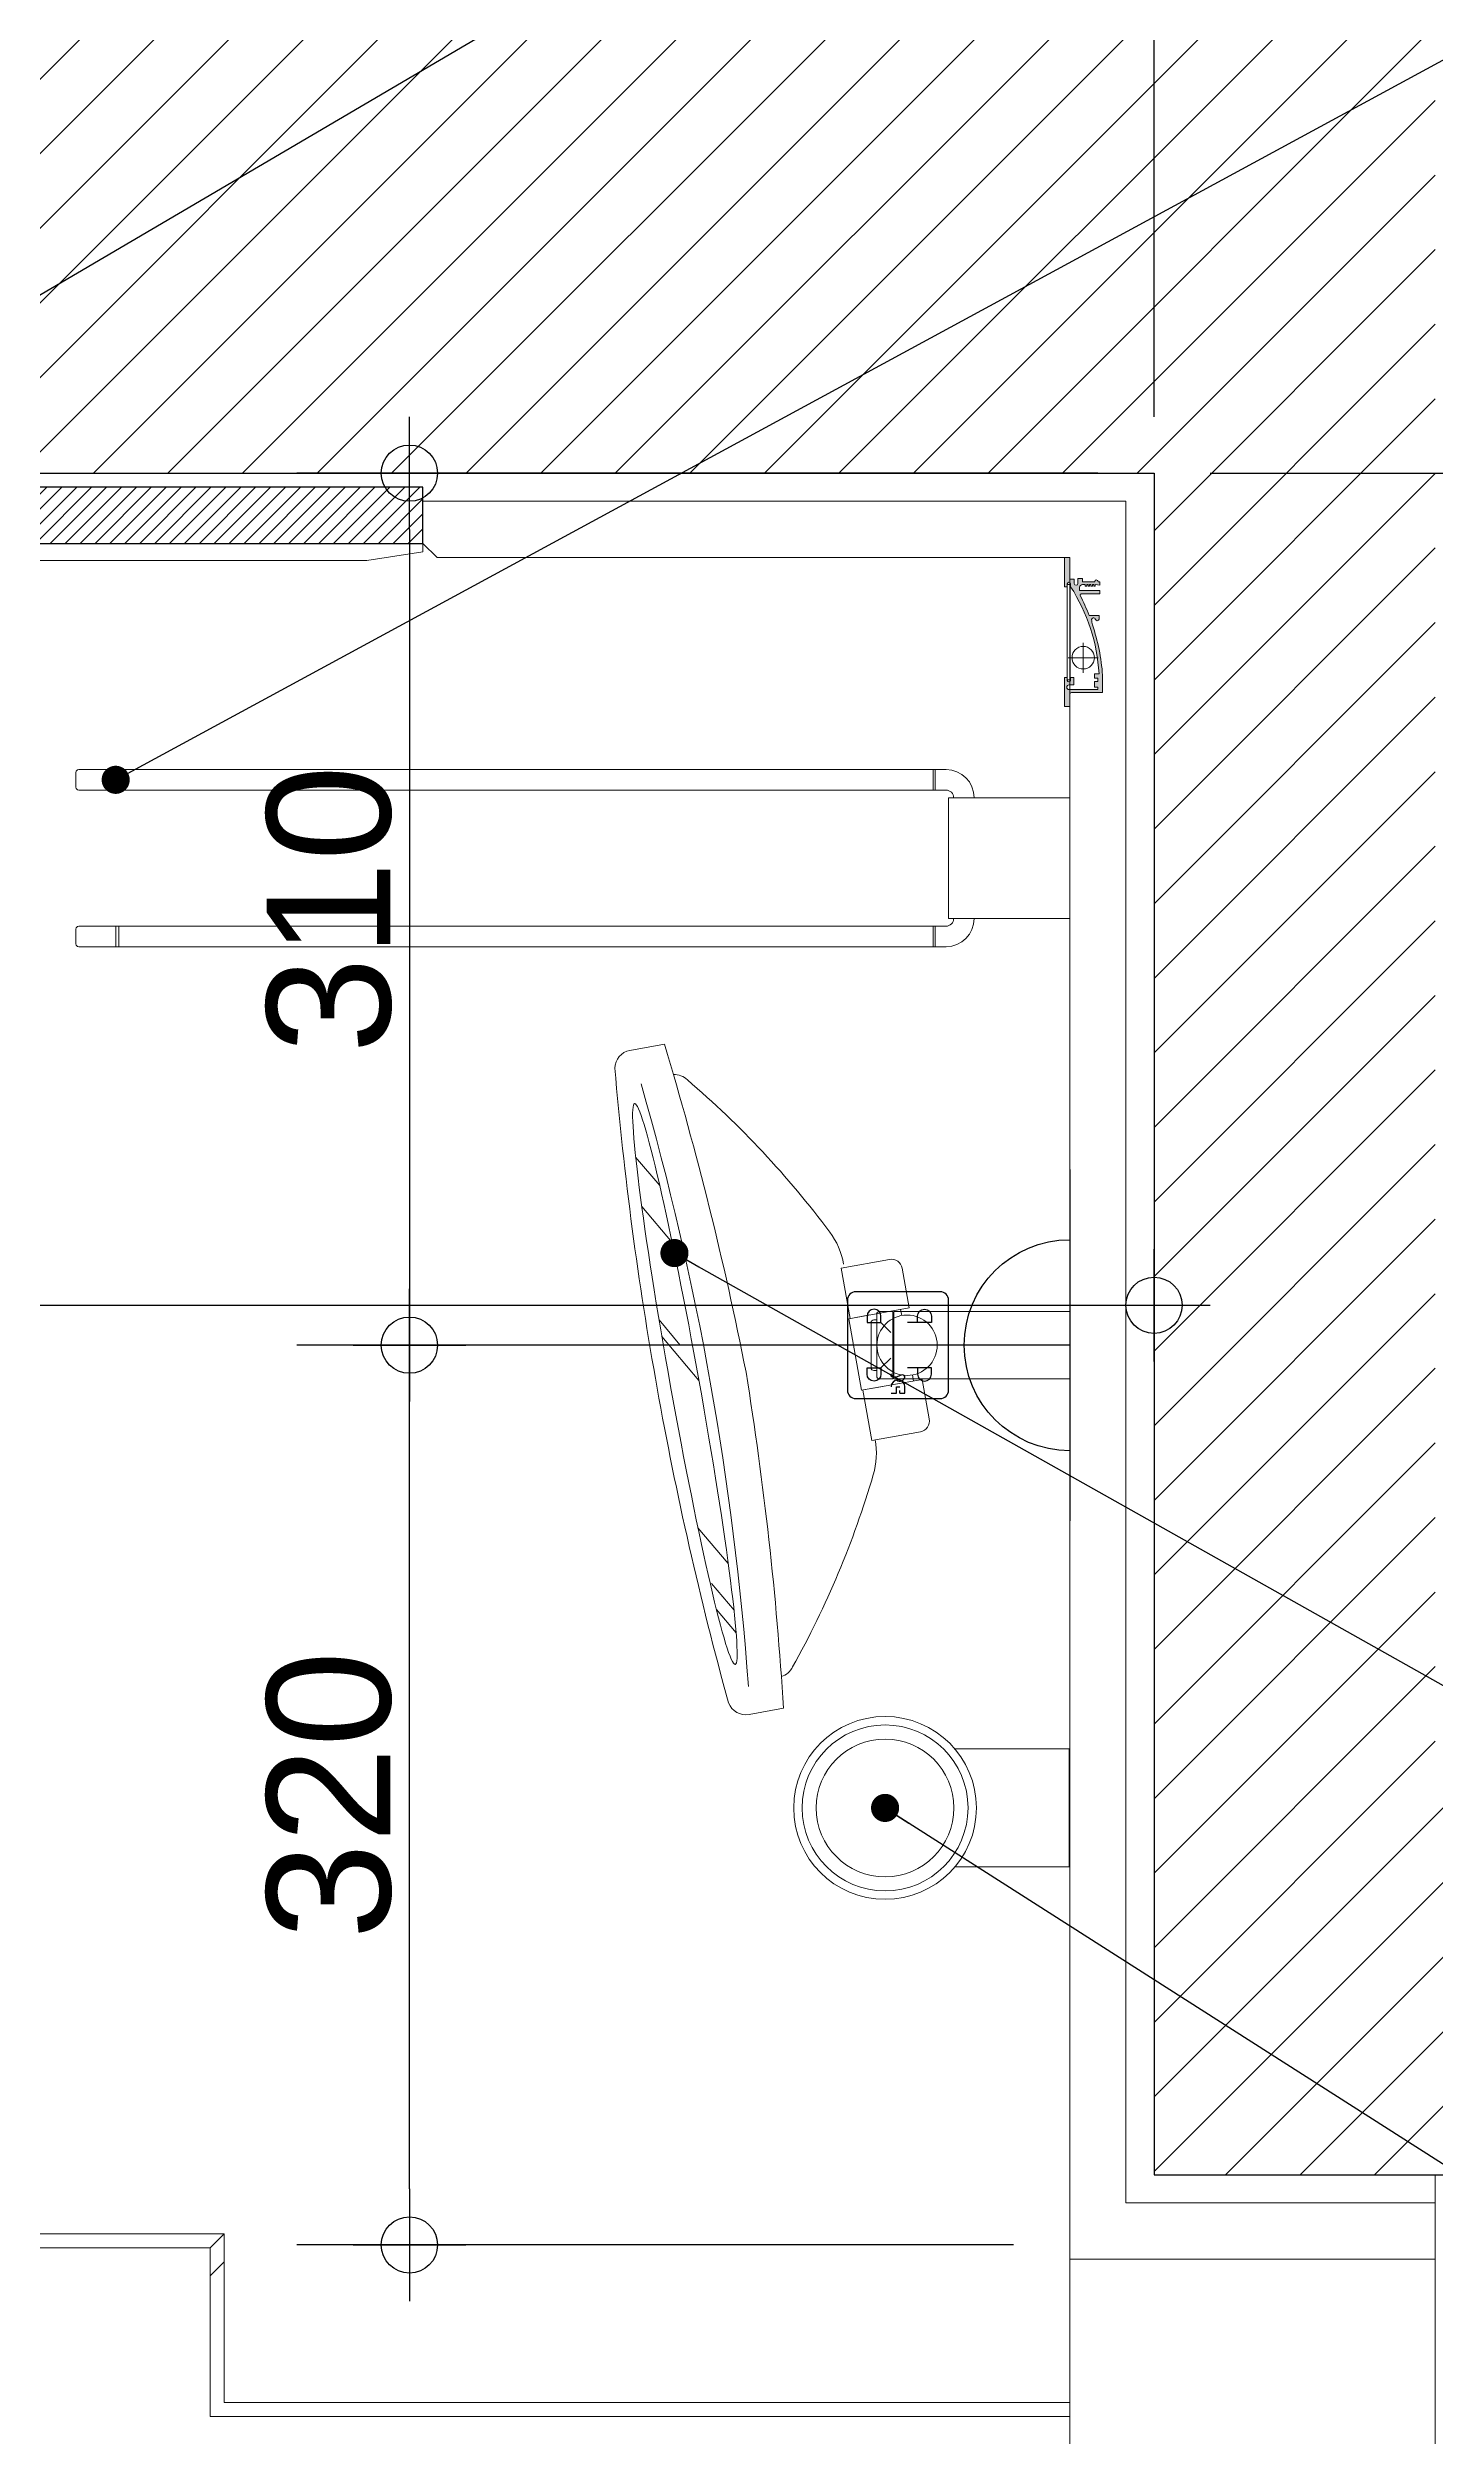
# Model space of a CAD drawing. Header units: inches. Extents: x 258415 to 640093, y 441672 to 945769.
# Drawn here: x 312042 to 312535, y 471016 to 471865 of the extents above; entities that cross this region are included whole.
import ezdxf

# ---------------------------------------------------------------- set-up
doc = ezdxf.new("R2010")
doc.units = ezdxf.units.IN
doc.header["$MEASUREMENT"] = 0
doc.linetypes.add('HIDDEN', pattern=[0.375, 0.25, -0.125])
for name, color, linetype in [('A-DIMESNION-1', 7, 'Continuous'), ('CQ Wall plan', 3, 'Continuous'), ('CQ Wood Section', 60, 'Continuous'), ('CQ_callout', 34, 'Continuous'), ('ELECTRICAL', 10, 'Continuous'), ('grab bar', 7, 'Continuous'), ('LIGHT', 130, 'Continuous'), ('MARBLE 2', 6, 'Continuous'), ('SANITARY', 252, 'Continuous'), ('sockets', 25, 'Continuous'), ('xref grd floor$2$CQ Wall hatch_CHB', 8, 'Continuous')]:
    doc.layers.add(name, color=color, linetype=linetype)
for name, color, linetype, lineweight in [('A-GLAZ', 134, 'Continuous', 18), ('CQ bathroom accessories', 8, 'Continuous', 0), ('CQ lighting plan', 7, 'Continuous', 0), ('CQ Marble', 6, 'Continuous', 0), ('CQ Mirror-Glass', 4, 'Continuous', 0), ('CQ wooh hatch', 8, 'HIDDEN', 18)]:
    doc.layers.add(name, color=color, linetype=linetype, lineweight=lineweight)
doc.styles.get("Standard").update_dxf_attribs({"font": 'arial.ttf'})
doc.dimstyles.new('CQ Anno', dxfattribs={"dimscale": 40, "dimtxt": 2.2, "dimasz": 0.75, "dimexe": 1, "dimexo": 0.5, "dimgap": 0.5, "dimtad": 1, "dimrnd": 1, "dimdsep": 46, "dimtxsty": 'Standard', "dimblk": 'x-04-bw-gf-dim-50$0$DIM12', "dimcen": 0.0025, "dimdle": 0.5, "dimclrd": 8, "dimclre": 8, "dimclrt": 2, "dimazin": 2, "dimtfac": 1, "dimtix": 1, "dimtmove": 1, "dimatfit": 0, "dimfxl": 50, "dimtolj": 1, "dimtzin": 0, "dimlwd": -1, "dimarcsym": 1})
doc.dimstyles.get("Standard").update_dxf_attribs({"dimtxt": 0.18, "dimasz": 0.18, "dimexe": 0.18, "dimexo": 0.0625, "dimgap": 0.09, "dimtad": 0, "dimtih": 1, "dimtoh": 1, "dimdec": 4, "dimzin": 0, "dimdsep": 46, "dimtxsty": 'Standard', "dimcen": 0.09, "dimadec": 0, "dimazin": 0, "dimtfac": 1, "dimtdec": 4, "dimtofl": 0, "dimtmove": 0, "dimatfit": 3, "dimfxl": 1, "dimtolj": 1, "dimtzin": 0, "dimarcsym": 0})

# ---------------------------------------------------------------- blocks, each defined once
blk = doc.blocks.new('Brot Horizon C24 t')
at = {"lineweight": 0}
h = blk.add_hatch(dxfattribs=at)
h.set_pattern_fill('AR-RROOF', color=4, scale=2, angle=49.8333563984267)
h.set_pattern_definition([(49.8333563984267, (-127.517331654632, 701.1329150290312), (33.26672219633628, 118.1704819077581), [762, -101.6, 254, -50.8]), (49.8333563984267, (-103.3476396882908, 769.1467377877337), (-84.39715073299159, 4.75973152107305), [152.4, -16.764, 304.8, -38.1]), (49.8333563984267, (-144.1309364372986, 748.3945330305913), (144.3772639359484, 223.8172481163359), [406.4, -71.12, 203.2, -50.8])])
edge = h.paths.add_edge_path()
edge.add_ellipse((3956.233301687843, 1053.5264228057), major_axis=(17.88207337101295, 99.71744319201694), ratio=0.0507426683228676, start_angle=0, end_angle=359.9999999999997)
at = {"layer": 'SANITARY', "lineweight": 0}
for points in [[(3934.481493757169, 1057.688511027026, -0.0248216907692621), (3963.50882119896, 1174.330268996585), (3975.76369215734, 1172.132634414157, -0.3592326740168203), (3981.129030387704, 1165.809057664814, -0.0234481239961632), (3966.075386365627, 1052.02285928531, -0.0234894664871032)], [(3960.298648431049, 1163.528896624483, 0.204681537704994), (3955.346427206281, 1161.684252981858, 0.0557663473045312), (3904.724947501244, 1107.56550782793, 0.1166724524259415), (3899.764075624177, 1096.143282496305, 0.1166724524259415)], [(3885.879482278689, 1052.623471287299), (3893.373393696512, 1051.279607370218), (3897.942000617955, 1076.755948491495), (3876.416867353528, 1080.615995440494), (3878.93522733291, 1094.659356798579, -0.4139415627025373), (3883.448648104837, 1097.803276313419), (3900.668992128423, 1094.715196179728), (3897.463784913433, 1076.841705687445)], [(3890.448089200131, 1078.099812408576), (3897.942000617955, 1076.755948491495), (3893.373393696512, 1051.279607370218), (3871.848260432086, 1055.139654319217), (3869.329900452706, 1041.096292961132, 0.4139415627025373), (3872.469626753421, 1036.579954207576), (3889.689970777004, 1033.491874073885), (3892.895177991991, 1051.365364566168)], [(3888.018948462526, 1076.324633233132), (3889.02610457279, 1076.324633233132, -0.4142135623730951), (3890.02610457279, 1075.324633233132), (3890.02610457279, 1059.324633233132, -0.4142135623730951), (3889.02610457279, 1058.324633233132), (3888.018948462526, 1058.324633233132)], [(3934.481493757169, 1057.688511027026, 0.0248216907692621), (3921.169313640268, 938.2285959878087), (3933.424184598647, 936.0309614053813, 0.3630275531569242), (3940.683502341728, 940.177976519843, 0.0233612996764984), (3966.075386365627, 1052.02285928531, 0.0234894664871032)], [(3921.912441723989, 949.4723771566072, -0.204681537704994), (3917.909784844837, 952.9228761256104, -0.0557663473045312), (3889.24787795383, 1021.259307682538, -0.1166724524258893), (3888.565132146728, 1033.693588500902)]]:
    blk.add_lwpolyline(points, format="xyb", dxfattribs=at)
blk.add_lwpolyline([(3881.955563214415, 1079.324633233132), (3819.38171617646, 1079.324633233132), (3819.38171617646, 1055.324633233132), (3881.955563214415, 1055.324633233132)], close=True, dxfattribs=at)
for points in [[(3879.110880271188, 1077.883548198055), (3879.501680588658, 1080.06280379377)], [(3885.879482278689, 1052.623471287299), (3893.373393696512, 1051.279607370218), (3897.942000617955, 1076.755948491495), (3888.220804167576, 1078.499225721788)], [(3875.323873984687, 1056.765718268208), (3874.933073667217, 1054.586462672493)]]:
    blk.add_lwpolyline(points, dxfattribs=at)
blk.add_lwpolyline([(3887.018948462527, 1079.324633233132), (3882.291598398788, 1079.324633233132), (3882.291598398788, 1055.324633233132), (3887.018948462527, 1055.324633233132, 0.4142135623730951), (3888.018948462526, 1056.324633233132), (3888.018948462526, 1078.324633233131, 0.4142135623730951)], format="xyb", close=True, dxfattribs=at)
blk.add_circle((3877.217377127937, 1067.324633233132), 10.72735006373841, dxfattribs=at)
blk.add_arc((4986.547160757596, 868.9000684409942), 1055.735294229673, 163.978509170448, 175.8110803860633, dxfattribs=at)
blk.add_ellipse((3956.233301687843, 1053.5264228057), major_axis=(17.88207337101295, 99.71744319201694), ratio=0.0507426683228676, dxfattribs=at)
blk = doc.blocks.new('ff-12 wall plan')
at = {"layer": 'xref grd floor$2$CQ Wall hatch_CHB'}
h = blk.add_hatch(dxfattribs=at)
h.set_pattern_fill('ANSI31,_O', color=8, scale=149.9999999999999)
h.set_pattern_definition([(45, (0, 0), (-13.25825214724776, 13.25825214724776), [])])
h.paths.add_polyline_path([(312955.4133405845, 471814.0932736812), (312955.4133405845, 471914.0942156951), (312585.4358877021, 471914.0942156953), (312585.4358877013, 471259.093990747), (312535.4358877023, 471259.0939907471), (312535.435911047, 471914.0942342794), (311605.4358853563, 471914.0942342795), (311605.4358872794, 471964.0942674257), (312955.4133405844, 471964.0942155048), (312955.4133405845, 472087.2704699613), (311505.4358853564, 472087.2704699612), (311505.4358853565, 471914.0937517811), (311355.4358853562, 471914.0937517806), (311355.4358853562, 472087.2704699612), (311255.4358853563, 472087.2704699612), (311255.4358791843, 471914.0942799), (309755.435885912, 471914.0943333614), (309755.435885912, 472087.2704699613), (309655.4358859119, 472087.2704699613), (309655.4358859119, 471914.0943369254), (308955.435885912, 471914.0937512308), (308955.4358859118, 472087.2704699613), (308755.4358859118, 472087.2704699612), (308755.4358858778, 470864.0942289773), (308955.4358859039, 470864.0942289772), (308955.4358859117, 471714.0922848401), (312435.4358877018, 471714.0922832547), (312435.435887702, 471109.0939907472), (312635.4525025151, 471109.0939907471), (312635.4525025152, 471159.0939907472), (312785.435887702, 471159.0939907471), (312785.435887702, 471814.0932736812)])
at = {"layer": 'A-GLAZ', "elevation": -6.680963221490046e-06}
blk.add_lwpolyline([(312635.4525025152, 471109.093990748), (312535.4358876743, 471109.0939907476), (312535.4358876938, 470209.0939907469), (312635.452502535, 470209.0939907476)], close=True, dxfattribs=at)
at = {"layer": 'CQ Wall plan'}
for p, q in [((312435.4358877018, 471714.0942835006, -6.680023105222742e-06), (312435.435887702, 471109.093990747, -6.680204394196349e-06)), ((312435.435887702, 471109.0939907472, -6.680204394196349e-06), (312635.4358877019, 471109.0939907471, -6.680693494912471e-06))]:
    blk.add_line(p, q, dxfattribs=at)
at = {"layer": 'CQ Wall plan', "elevation": -6.681258587563839e-06}
blk.add_lwpolyline([(310120.4359436043, 471714.0922843094), (312435.4358877018, 471714.0922832547), (312435.435887702, 471109.0939907472), (312635.4525025151, 471109.0939907471), (312635.4525025152, 471159.0939907472), (312785.435887702, 471159.0939907471), (312785.435887702, 471814.0932736812), (312955.4133405845, 471814.0932736812)], dxfattribs=at)
blk = doc.blocks.new('ff-12 marble')
at = {"layer": 'CQ Marble'}
for p, q in [((312175.4358877018, 471704.0925073653, -6.681258587563839e-06), (312175.4358877018, 471689.0925073653, -6.681258587563839e-06)), ((312175.4358877018, 471689.0925073653, -6.681258587563839e-06), (312180.4358877018, 471684.0925073653, -6.681258587563839e-06)), ((312535.4358876743, 471099.0939907472, -6.681258587563839e-06), (312535.4358876743, 471079.0939907472, -6.681258587563839e-06)), ((312405.4358877016, 471079.0939907472, -6.681258587563839e-06), (312405.4358877019, 470239.0939907472, -6.680718630500284e-06))]:
    blk.add_line(p, q, dxfattribs=at)
at = {"layer": 'CQ Marble', "elevation": -6.681258587563839e-06}
for points in [[(312175.4358877018, 471704.0925073653), (312425.4358877018, 471704.0922918743), (312425.4358877016, 471099.0939907472), (312535.4358876743, 471099.0939907472)], [(312180.4358920116, 471684.0925030555), (312405.4358877018, 471684.0923091136), (312405.4358877016, 471079.0939907472), (312535.4358876743, 471079.0939907472)]]:
    blk.add_lwpolyline(points, dxfattribs=at)
blk = doc.blocks.new('atenalux street W1')
at = {"layer": 'LIGHT'}
h = blk.add_hatch(color=256, dxfattribs=at)
h.dxf.hatch_style = 1
edge = h.paths.add_edge_path()
edge.add_line((189311.544361494, -45178.70249296247), (189311.544361494, -45177.78030837011))
edge.add_line((189311.544361494, -45177.78030837011), (189310.5216382604, -45177.76164346467))
edge.add_arc((189310.570096797, -45177.16644036571), 0.5971724698803613, 94.65447739648891, 265.3455226035111, ccw=False)
edge.add_line((189310.5216382604, -45176.57123726674), (189311.544361494, -45176.57123726674))
edge.add_arc((189346.3096220456, -45230.52713333402), 64.18615163446958, 93.40311122150018, 122.79479146538421, ccw=False)
edge.add_line((189342.4994949228, -45166.45416717082), (189342.4994949228, -45168.08423558809))
edge.add_line((189342.4994949228, -45168.08423558809), (189344.0140486006, -45168.08423558809))
edge.add_line((189344.0140486006, -45168.08423558809), (189344.0140486006, -45166.87378189909))
edge.add_line((189344.0140486006, -45166.87378189909), (189345.2498391743, -45166.87378189909))
edge.add_line((189345.2498391743, -45166.87378189909), (189345.2498391743, -45168.08423558809))
edge.add_line((189345.2498391743, -45168.08423558809), (189347.2498391744, -45168.08423558804))
edge.add_line((189347.2498391744, -45168.08423558804), (189347.2498391744, -45166.87378189909))
edge.add_line((189347.2498391744, -45166.87378189909), (189348.1386771973, -45166.87378189909))
edge.add_line((189348.1386771973, -45166.87378189909), (189348.1386771973, -45177.09661979308))
edge.add_arc((189347.2935100805, -45177.09661979308), 0.8451671167567838, -180, 0, ccw=False)
edge.add_line((189346.4483429638, -45177.09661979308), (189346.4483429638, -45175.40640890249))
edge.add_line((189346.4483429638, -45175.40640890249), (189343.8187368719, -45175.40640890249))
edge.add_line((189343.8187368719, -45175.40640890249), (189343.818736872, -45176.57123726674))
edge.add_line((189343.818736872, -45176.57123726674), (189344.8414601055, -45176.57123726674))
edge.add_arc((189344.7972173665, -45177.16644036571), 0.596845163316831, -85.74889826573792, 85.74889826573792, ccw=False)
edge.add_line((189344.8414601055, -45177.76164346467), (189343.8187368719, -45177.76164346467))
edge.add_line((189343.8187368719, -45177.76164346467), (189343.8187368719, -45178.70249296247))
edge.add_line((189343.8187368719, -45178.70249296247), (189354.1815491829, -45178.70249296244))
edge.add_line((189354.1815491829, -45178.70249296244), (189354.1815491829, -45176.8947622962))
edge.add_line((189354.1815491829, -45176.8947622962), (189349.7544378615, -45176.89476229623))
edge.add_arc((189349.8646449506, -45176.2487326448), 0.6553624287413357, 180.7626765499996, 260.31902611595547, ccw=False)
edge.add_line((189349.2093405823, -45176.25745605864), (189349.2093405823, -45165.20249296246))
edge.add_line((189349.2093405823, -45165.20249296246), (189342.9913253668, -45165.20249296246))
edge.add_arc((189348.1008278033, -45237.0413021186), 72.02028544876345, 94.06828525702979, 108.6456811655841)
edge.add_arc((189322.2692895201, -45157.21580451013), 11.92015417419807, 274.75657119411545, 283.6131212538516, ccw=False)
edge.add_arc((189323.2460358859, -45168.43080352077), 0.664205240283495, 103.9858648051, 271.0095475196818, ccw=False)
edge.add_arc((189322.9148293984, -45167.07218293211), 0.7342194272356116, 283.4421902823797, 436.5578097176204)
edge.add_line((189323.0855090958, -45166.35807747196), (189321.8053294926, -45166.35807747196))
edge.add_line((189321.8053294926, -45166.35807747196), (189321.7185538104, -45170.01110056326))
edge.add_arc((189349.0640864349, -45240.60192101306), 75.70232550121848, 111.1754141484294, 117.0489561995768)
edge.add_arc((189314.5290669177, -45172.79738259274), 0.3979560864587856, 182.0035554219123, 285.93566567143563, ccw=False)
edge.add_line((189314.131354118, -45172.81129573949), (189314.131354118, -45166.21567115559))
edge.add_line((189314.131354118, -45166.21567115559), (189312.9221969616, -45166.21567115559))
edge.add_line((189312.9221969616, -45166.21567115559), (189312.9221969617, -45173.39474686085))
edge.add_line((189312.9221969617, -45173.39474686085), (189311.744999906, -45173.39474686082))
edge.add_arc((189311.7645455358, -45172.43558165922), 0.9593643289220275, 176.0124862120145, 268.8326024350229, ccw=False)
edge.add_line((189310.8075036089, -45172.36886834887), (189310.8075036088, -45171.33398759527))
edge.add_line((189310.8075036088, -45171.33398759527), (189311.3075036087, -45171.33398759527))
edge.add_line((189311.3075036087, -45171.33398759527), (189311.3075036087, -45170.83398759528))
edge.add_line((189311.3075036087, -45170.83398759528), (189310.8075036088, -45170.83398759528))
edge.add_line((189310.8075036088, -45170.83398759528), (189310.8075036088, -45170.33398759528))
edge.add_line((189310.8075036088, -45170.33398759528), (189311.3075036087, -45170.33398759528))
edge.add_line((189311.3075036087, -45170.33398759528), (189311.3075036087, -45169.8339875953))
edge.add_line((189311.3075036087, -45169.8339875953), (189310.8075036088, -45169.8339875953))
edge.add_line((189310.8075036088, -45169.8339875953), (189310.8075036088, -45169.3339875953))
edge.add_line((189310.8075036088, -45169.3339875953), (189311.3075036087, -45169.3339875953))
edge.add_line((189311.3075036087, -45169.3339875953), (189311.3075036087, -45168.83398759528))
edge.add_line((189311.3075036087, -45168.83398759528), (189310.8075036088, -45168.83398759528))
edge.add_line((189310.8075036088, -45168.83398759528), (189310.8075036088, -45168.33398759528))
edge.add_line((189310.8075036088, -45168.33398759528), (189311.3075036087, -45168.33398759528))
edge.add_line((189311.3075036087, -45168.33398759528), (189311.3075036087, -45167.83398759528))
edge.add_line((189311.3075036087, -45167.83398759528), (189310.8075036088, -45167.83398759528))
edge.add_line((189310.8075036088, -45167.83398759528), (189310.9442218188, -45166.21567115559))
edge.add_line((189310.9442218188, -45166.21567115559), (189309.7492691518, -45166.21567115559))
edge.add_line((189309.7492691518, -45166.21567115559), (189309.7492691518, -45166.79359193459))
edge.add_arc((189309.7600148737, -45167.40322789511), 0.6097306576607903, 91.00981700818687, 185.0814664245991)
edge.add_arc((189309.7121701708, -45167.45337831057), 0.5595028506178757, 180.3947439302755, 273.8019032641388)
edge.add_line((189309.7492691518, -45168.01164984435), (189309.7492691518, -45172.36886834887))
edge.add_line((189309.7492691518, -45172.36886834887), (189308.6075833197, -45172.36886834887))
edge.add_line((189308.6075833197, -45172.36886834887), (189308.6075833197, -45173.99064125259))
edge.add_line((189308.6075833197, -45173.99064125259), (189310.3813689281, -45173.99064125259))
edge.add_arc((189310.3813689281, -45174.62144593061), 0.6308046780177392, -90, 90, ccw=False)
edge.add_line((189310.3813689281, -45175.25225060863), (189308.8632641281, -45175.25225060863))
edge.add_line((189308.8632641281, -45175.25225060863), (189308.8632641281, -45176.89476229623))
edge.add_line((189308.8632641281, -45176.89476229623), (189301.1815491829, -45176.89476229622))
edge.add_line((189301.1815491829, -45176.89476229622), (189301.181549183, -45178.70249296247))
edge.add_line((189301.181549183, -45178.70249296247), (189311.544361494, -45178.70249296247))
at = {"layer": 'LIGHT', "lineweight": 0}
for p, q in [((189336.7727299246, -45166.71541723591), (189336.7727299246, -45177.41334989107)), ((189342.1507008898, -45172.09338820106), (189331.4527682346, -45172.09338820106))]:
    blk.add_line(p, q, dxfattribs=at)
blk.add_lwpolyline([(189311.544361494, -45178.70249296247), (189311.544361494, -45177.78030837011), (189310.5216382604, -45177.76164346467, -0.9218936095416584), (189310.5216382604, -45176.57123726674), (189311.544361494, -45176.57123726674, -0.1289531336027979), (189342.4994949228, -45166.45416717082), (189342.4994949228, -45168.08423558809), (189344.0140486006, -45168.08423558809), (189344.0140486006, -45166.87378189909), (189345.2498391743, -45166.87378189909), (189345.2498391743, -45168.08423558809), (189347.2498391744, -45168.08423558804), (189347.2498391744, -45166.87378189909), (189348.1386771973, -45166.87378189909), (189348.1386771973, -45177.09661979308, -1), (189346.4483429638, -45177.09661979308), (189346.4483429638, -45175.40640890249), (189343.8187368719, -45175.40640890249), (189343.818736872, -45176.57123726674), (189344.8414601055, -45176.57123726674, -0.9284266584803949), (189344.8414601055, -45177.76164346467), (189343.8187368719, -45177.76164346467), (189343.8187368719, -45178.70249296247), (189354.1815491829, -45178.70249296244), (189354.1815491829, -45176.8947622962), (189349.7544378615, -45176.89476229623, -0.3617795423175579), (189349.2093405823, -45176.25745605864), (189349.2093405823, -45165.20249296246), (189342.9913253668, -45165.20249296246, 0.0636918047558478), (189325.0748729697, -45168.80108728805, -0.0386632376615566), (189323.257738529, -45169.09490565852, -0.8927197955759222), (189323.0855090958, -45167.78628839226, 0.7891547695146983), (189323.0855090958, -45166.35807747196), (189321.8053294926, -45166.35807747196), (189321.7185538104, -45170.01110056326, 0.0256337742430223), (189314.6383288787, -45173.18004546086, -0.4873659497000562), (189314.131354118, -45172.81129573949), (189314.131354118, -45166.21567115559), (189312.9221969616, -45166.21567115559), (189312.9221969617, -45173.39474686085), (189311.744999906, -45173.39474686082, -0.4287044488086413), (189310.8075036089, -45172.36886834887), (189310.8075036088, -45171.33398759527), (189311.3075036087, -45171.33398759527), (189311.3075036087, -45170.83398759528), (189310.8075036088, -45170.83398759528), (189310.8075036088, -45170.33398759528), (189311.3075036087, -45170.33398759528), (189311.3075036087, -45169.8339875953), (189310.8075036088, -45169.8339875953), (189310.8075036088, -45169.3339875953), (189311.3075036087, -45169.3339875953), (189311.3075036087, -45168.83398759528), (189310.8075036088, -45168.83398759528), (189310.8075036088, -45168.33398759528), (189311.3075036087, -45168.33398759528), (189311.3075036087, -45167.83398759528), (189310.8075036088, -45167.83398759528), (189310.9442218188, -45166.21567115559), (189309.7492691518, -45166.21567115559), (189309.7492691518, -45166.79359193459, 0.4351841613803261), (189309.1526805989, -45167.45723302045, 0.4317400117479343), (189309.7492691518, -45168.01164984435), (189309.7492691518, -45172.36886834887), (189308.6075833197, -45172.36886834887), (189308.6075833197, -45173.99064125259), (189310.3813689281, -45173.99064125259, -0.9999999999999998), (189310.3813689281, -45175.25225060863), (189308.8632641281, -45175.25225060863), (189308.8632641281, -45176.89476229623), (189301.1815491829, -45176.89476229622), (189301.181549183, -45178.70249296247), (189311.544361494, -45178.70249296247)], format="xyb", dxfattribs=at)
blk.add_lwpolyline([(189310.7577878961, -45176.7779338134), (189344.6053104699, -45176.7779338134), (189344.6053104699, -45177.76164346467), (189310.7577878961, -45177.76164346467)], close=True, dxfattribs=at)
blk.add_circle((189336.7727299246, -45172.06438356351), 4, dxfattribs=at)
blk = doc.blocks.new('vanity mirror ff-12')
at = {"layer": 'CQ wooh hatch', "linetype": 'ByBlock'}
h = blk.add_hatch(dxfattribs=at)
h.set_pattern_fill('ANSI31', color=256, scale=30, angle=-180)
h.set_pattern_definition([(225, (-192844.6069241861, 907538.2089795426), (2.651650429449553, -2.651650429449554), [])])
h.paths.add_polyline_path([(312175.4358877018, 471689.0925073654), (312175.4358877018, 471709.0925073655), (310380.4359414254, 471709.0925073656), (310380.4359414254, 471689.0925073654)])
at = {"layer": 'CQ Mirror-Glass', "elevation": -6.681258587563839e-06}
blk.add_lwpolyline([(311549.5650922137, 471683.0925073654), (312155.4135128601, 471683.0925073654, 0.037239687188083), (312155.4580149958, 471683.0958264595), (312175.4358877018, 471686.0925073653), (312175.4358877018, 471689.0925073654), (311549.5650922137, 471689.0925073654), (310380.3714226058, 471689.0925073655), (310380.3714226058, 471686.0925073654), (310400.3492953116, 471683.0958264595, 0.037239687188083), (310400.3937974473, 471683.0925073655)], format="xyb", close=True, dxfattribs=at)
at = {"layer": 'CQ Wood Section', "elevation": -6.681258587563839e-06}
blk.add_lwpolyline([(312175.4358877018, 471689.0925073654), (312175.4358877018, 471709.0925073655), (310380.3632658736, 471709.0925073656), (310380.3632658736, 471689.0925073652)], close=True, dxfattribs=at)
blk = doc.blocks.new('19')
at = {"layer": 'ELECTRICAL'}
for p, q in [((125, -50), (-125, -50)), ((0, -50), (0, -166.290797122092))]:
    blk.add_line(p, q, dxfattribs=at)
blk.add_arc((0, -50), 75, 180, 0, dxfattribs=at)
blk = doc.blocks.new('shaver socket ttop view')
at = {"layer": 'sockets'}
blk.add_line((-11287.61755847162, -82091.44869491152), (-11287.61755847162, -82092.43897733392), dxfattribs=at)
for points in [[(-11271.9150189975, -82089.54874787258), (-11301.9150189975, -82089.54874787258, 0.4142135623730951), (-11304.9150189975, -82092.54874787258), (-11304.9150189975, -82124.54874787258, 0.4142135623730951), (-11301.9150189975, -82127.54874787258), (-11271.9150189975, -82127.54874787258, 0.4142135623730951), (-11268.9150189975, -82124.54874787258), (-11268.9150189975, -82092.54874787258, 0.4142135623730951)], [(-11298.79004997492, -82100.48137602412), (-11293.86193775413, -82100.48137602412), (-11293.86193775413, -82098.21491294593, 0.9999999999999998), (-11298.79004997492, -82098.21491294593)], [(-11275.93137015297, -82100.48137602412), (-11280.85948237376, -82100.48137602412), (-11280.85948237376, -82098.21491294593, -0.9999999999999998), (-11275.93137015297, -82098.21491294593)], [(-11298.79004997492, -82116.61611972103), (-11293.86193775413, -82116.61611972103), (-11293.86193775413, -82118.88258279926, -0.9999999999999998), (-11298.79004997492, -82118.88258279926)], [(-11275.93137015297, -82116.61611972103), (-11280.85948237376, -82116.61611972103), (-11280.85948237376, -82118.88258279926, 0.9999999999999998), (-11275.93137015297, -82118.88258279926)]]:
    blk.add_lwpolyline(points, format="xyb", close=True, dxfattribs=at)
blk.add_lwpolyline([(-11287.61755847162, -82091.44869491152), (-11289.37907510789, -82091.44869491152), (-11289.37907510789, -82093.71515798975, 0.9999999999999998), (-11284.4509628871, -82093.71515798975)], format="xyb", dxfattribs=at)
for points in [[(-11286.39428045211, -82091.44869491152), (-11286.39428045211, -82093.72628578215), (-11287.54959858168, -82093.72628578215)], [(-11284.4509628871, -82091.44869491152), (-11286.39428045211, -82091.44869491152)], [(-11293.86193775413, -82100.48137602412), (-11290.34923739108, -82100.48137602412)], [(-11280.85948237376, -82100.48137602412), (-11284.37218273681, -82103.99407638717)], [(-11280.85948237376, -82116.61611972103), (-11284.37218273681, -82113.10341935798)], [(-11293.86193775413, -82116.61611972103), (-11290.34923739108, -82116.61611972103)]]:
    blk.add_lwpolyline(points, dxfattribs=at)
blk.add_open_spline([(-11286.48453039278, -82096.14131793426), (-11287.54759976134, -82095.0702404982), (-11289.74292194049, -82096.78978299178), (-11288.79123481827, -82098.46762633412), (-11286.98265225145, -82097.1370361246), (-11284.25598166657, -82096.98658300978), (-11284.50567171568, -82098.08337667999), (-11284.57435457507, -82098.38507442767)], degree=3, knots=[0.9784216407183516, 0.9784216407183516, 0.9784216407183516, 0.9784216407183516, 2.692279905752608, 3.334448053560091, 5.857674485798812, 8.017185271012927, 8.836607835776743, 8.836607835776743, 8.836607835776743, 8.836607835776743], dxfattribs=at)
at = {"layer": 'ELECTRICAL', "xscale": -0.5, "yscale": 0.5, "zscale": 0.5, "rotation": 90}
blk.add_blockref('19', (-11372.98169448529, -82108.54874787258), dxfattribs=at)
blk = doc.blocks.new('DOUBLE TOWEL HOLDER VANITY')
at = {"layer": 'SANITARY', "lineweight": 0}
for p, q in [((145161.7945673285, 41566.56514544179), (145470.2353619791, 41566.56514544179)), ((145165.7147048769, 41559.26415705262), (145165.7147048769, 41566.56514544179)), ((145166.3493938133, 41559.26415705262), (145166.3493938133, 41566.56514544179)), ((145455.964788435, 41559.26415705262), (145455.964788435, 41566.56514544179)), ((145457.0911675796, 41559.26415705262), (145457.0911675796, 41566.56514544179)), ((145471.2353619791, 41560.26415705261), (145471.2353619791, 41565.56514544179)), ((145161.7215171769, 41559.26415705262), (145470.2353619791, 41559.26415705262)), ((145161.7215171769, 41510.86613383097), (145470.2353619791, 41510.86613383097)), ((145161.7945673285, 41503.5651454418), (145470.2353619791, 41503.5651454418)), ((145165.7147048769, 41510.86613383097), (145165.7147048769, 41503.5651454418)), ((145166.3493938133, 41510.86613383097), (145166.3493938133, 41503.5651454418)), ((145455.964788435, 41510.86613383097), (145455.964788435, 41503.5651454418)), ((145457.0911675796, 41510.86613383097), (145457.0911675796, 41503.5651454418)), ((145471.2353619791, 41509.86613383097), (145471.2353619791, 41504.56514544179))]:
    blk.add_line(p, q, dxfattribs=at)
blk.add_lwpolyline([(145117.8214017729, 41556.5651454418), (145160.9436192318, 41556.5651454418), (145160.9436192318, 41513.56514544179), (145117.8214017729, 41513.56514544179)], close=True, dxfattribs=at)
for centre, radius, start, end in [((145161.7945673285, 41556.5651454418), 10, 90, 180), ((145470.2353619791, 41565.56514544179), 1, 0, 90), ((145161.7945673285, 41556.5651454418), 2.7, 90, 180), ((145470.2353619791, 41560.26415705261), 1, 270, 0), ((145161.7945673285, 41513.56514544179), 10, 180, 270), ((145161.7945673285, 41513.56514544179), 2.7, 180, 270), ((145470.2353619791, 41509.86613383097), 1, 0, 90.00000000000004), ((145470.2353619791, 41504.56514544179), 1, 270, 0)]:
    blk.add_arc(centre, radius, start, end, dxfattribs=at)
blk = doc.blocks.new('glass holder top')
at = {"layer": 'SANITARY', "lineweight": 0}
for p, q in [((145890.7992658713, 40460.05809869686), (145932.7746757958, 40460.05809869686)), ((145890.7992658713, 40460.05809869686), (145890.7992658713, 40419.372736321)), ((145890.7992658713, 40460.05809869686), (145932.7746757958, 40460.05809869686)), ((145932.7746757958, 40460.05809869686), (145932.7746757958, 40419.372736321))]:
    blk.add_line(p, q, dxfattribs=at)
for radius in [32.5, 29.5, 24.5]:
    blk.add_circle((145911.7869708335, 40394.55809869687), radius, dxfattribs=at)
blk = doc.blocks.new('x-04-bw-gf-dim-50$0$DIM12')
blk.add_line((0, -1), (0, 0.9999999999999996))
at = {"color": 8}
blk.add_line((-0.9999999999999998, 0), (0.9999999999999999, -4.440892098500626e-16), dxfattribs=at)
blk.add_circle((0, -2.220446049250313e-16), 0.5)
blk = doc.blocks.new('*D211')
at = {"layer": 'A-DIMESNION-1', "color": 8, "lineweight": -2, "ltscale": 0.05, "transparency": 16777216}
for p, q in [((310120.4359436043, 471734.0922843094), (310120.4359436043, 472673)), ((312435.4358877018, 471734.0922832547), (312435.4358877018, 472673))]:
    blk.add_line(p, q, dxfattribs=at)
at = {"layer": 'A-DIMESNION-1', "color": 8, "ltscale": 0.05, "transparency": 16777216}
blk.add_line((312415.4358877018, 472633), (310140.4359436043, 472633), dxfattribs=at)
at = {"layer": 'Defpoints', "color": 0, "linetype": 'Continuous', "ltscale": 0.05, "transparency": 16777216}
for p in [(310120.4359436043, 472633), (310120.4359436043, 471714.0922843094, -6.681258587563839e-06), (312435.4358877018, 471714.0922832547, -6.681258587563839e-06)]:
    blk.add_point(p, dxfattribs=at)
at = {"layer": 'A-DIMESNION-1', "color": 8, "linetype": 'Continuous', "ltscale": 0.05, "transparency": 16777216, "xscale": 20, "yscale": 20, "zscale": 20, "rotation": 180}
blk.add_blockref('x-04-bw-gf-dim-50$0$DIM12', (310120.4359436043, 472633), dxfattribs=at)
at = {"layer": 'A-DIMESNION-1', "color": 8, "linetype": 'Continuous', "ltscale": 0.05, "transparency": 16777216, "xscale": 20, "yscale": 20, "zscale": 20}
blk.add_blockref('x-04-bw-gf-dim-50$0$DIM12', (312435.4358877018, 472633), dxfattribs=at)
at = {"layer": 'A-DIMESNION-1', "color": 2, "linetype": 'Continuous', "ltscale": 0.05, "transparency": 16777216, "insert": (311277.935915653, 472661.480218281), "char_height": 44, "attachment_point": 5}
blk.add_mtext('\\A1;2315', dxfattribs=at)
blk = doc.blocks.new('*D213')
at = {"layer": 'A-DIMESNION-1', "color": 8, "lineweight": -2, "ltscale": 0.05, "transparency": 16777216}
for p, q in [((312435.4358877018, 471734.0922832547), (312435.4358877018, 472673)), ((312785.4358856977, 471834.0932736813), (312785.4358856977, 472673))]:
    blk.add_line(p, q, dxfattribs=at)
at = {"layer": 'A-DIMESNION-1', "color": 8, "ltscale": 0.05, "transparency": 16777216}
blk.add_line((312455.4358877018, 472633), (312765.4358856977, 472633), dxfattribs=at)
at = {"layer": 'Defpoints', "color": 0, "linetype": 'Continuous', "ltscale": 0.05, "transparency": 16777216}
for p in [(312785.4358856977, 472633), (312785.4358856977, 471814.0932736813, -6.827500900271915e-06), (312435.4358877018, 471714.0922832547, -6.681258587563839e-06)]:
    blk.add_point(p, dxfattribs=at)
at = {"layer": 'A-DIMESNION-1', "color": 8, "linetype": 'Continuous', "ltscale": 0.05, "transparency": 16777216, "xscale": 20, "yscale": 20, "zscale": 20, "rotation": 180}
blk.add_blockref('x-04-bw-gf-dim-50$0$DIM12', (312435.4358877018, 472633), dxfattribs=at)
at = {"layer": 'A-DIMESNION-1', "color": 8, "linetype": 'Continuous', "ltscale": 0.05, "transparency": 16777216, "xscale": 20, "yscale": 20, "zscale": 20}
blk.add_blockref('x-04-bw-gf-dim-50$0$DIM12', (312785.4358856977, 472633), dxfattribs=at)
at = {"layer": 'A-DIMESNION-1', "color": 2, "linetype": 'Continuous', "ltscale": 0.05, "transparency": 16777216, "insert": (312610.4358866997, 472661.480218281), "char_height": 44, "attachment_point": 5}
blk.add_mtext('\\A1;350', dxfattribs=at)
blk = doc.blocks.new('*D220')
at = {"layer": 'A-DIMESNION-1', "color": 8, "ltscale": 0.05, "transparency": 16777216}
for p, q in [((313966.1822685226, 471834.0942080987), (313966.1822685226, 471854.0942080987)), ((313966.1822685226, 471714.092283255), (313966.1822685226, 471814.0942080987)), ((313966.1822685226, 471694.092283255), (313966.1822685226, 471674.092283255))]:
    blk.add_line(p, q, dxfattribs=at)
at = {"layer": 'A-DIMESNION-1', "color": 8, "lineweight": -2, "ltscale": 0.05, "transparency": 16777216}
for p, q in [((312975.4133170043, 471814.0942080987), (314006.1822685226, 471814.0942080987)), ((312455.4358877019, 471714.092283255), (314006.1822685226, 471714.092283255))]:
    blk.add_line(p, q, dxfattribs=at)
at = {"layer": 'Defpoints', "color": 0, "linetype": 'Continuous', "ltscale": 0.05, "transparency": 16777216}
for p in [(312955.4133170043, 471814.0942080987, -6.681264746805429e-06), (313966.1822685226, 471814.0942080987), (312435.4358877019, 471714.092283255, -6.681258587563839e-06)]:
    blk.add_point(p, dxfattribs=at)
at = {"layer": 'A-DIMESNION-1', "color": 8, "linetype": 'Continuous', "ltscale": 0.05, "transparency": 16777216, "xscale": 20, "yscale": 20, "zscale": 20}
for p, rotation in [((313966.1822685226, 471814.0942080987), 270), ((313966.1822685226, 471714.092283255), 90)]:
    blk.add_blockref('x-04-bw-gf-dim-50$0$DIM12', p, dxfattribs=dict(at, rotation=rotation))
at = {"layer": 'A-DIMESNION-1', "color": 2, "linetype": 'Continuous', "ltscale": 0.05, "transparency": 16777216, "insert": (313937.717057063, 471764.0932456767), "char_height": 44, "attachment_point": 5, "rotation": 90}
blk.add_mtext('\\A1;100', dxfattribs=at)
blk = doc.blocks.new('*D221')
at = {"layer": 'A-DIMESNION-1', "color": 8, "lineweight": -2, "ltscale": 0.05, "transparency": 16777216}
for p, q in [((312455.4358877019, 471714.092283255), (314006.1822685226, 471714.092283255)), ((312885.4358877022, 471109.0939907474), (314006.1822685226, 471109.0939907474))]:
    blk.add_line(p, q, dxfattribs=at)
at = {"layer": 'A-DIMESNION-1', "color": 8, "ltscale": 0.05, "transparency": 16777216}
blk.add_line((313966.1822685226, 471694.092283255), (313966.1822685226, 471129.0939907474), dxfattribs=at)
at = {"layer": 'Defpoints', "color": 0, "linetype": 'Continuous', "ltscale": 0.05, "transparency": 16777216}
for p in [(312435.4358877019, 471714.092283255, -6.681258587563839e-06), (312865.4358877022, 471109.0939907474, -6.681255960735974e-06), (313966.1822685226, 471109.0939907474)]:
    blk.add_point(p, dxfattribs=at)
at = {"layer": 'A-DIMESNION-1', "color": 8, "linetype": 'Continuous', "ltscale": 0.05, "transparency": 16777216, "xscale": 20, "yscale": 20, "zscale": 20}
for p, rotation in [((313966.1822685226, 471714.092283255), 90), ((313966.1822685226, 471109.0939907474), 270)]:
    blk.add_blockref('x-04-bw-gf-dim-50$0$DIM12', p, dxfattribs=dict(at, rotation=rotation))
at = {"layer": 'A-DIMESNION-1', "color": 2, "linetype": 'Continuous', "ltscale": 0.05, "transparency": 16777216, "insert": (313937.717057063, 471411.593137001), "char_height": 44, "attachment_point": 5, "rotation": 90}
blk.add_mtext('\\A1;605', dxfattribs=at)
blk = doc.blocks.new('*D225')
at = {"layer": 'A-DIMESNION-1', "color": 8, "lineweight": -2, "ltscale": 0.05, "transparency": 16777216}
for p, q in [((312435.4358877018, 471694.0922832547), (312435.4358877018, 471378.2309160704)), ((311277.8995767877, 471627.5925073653), (311277.8995767877, 471378.2309160704))]:
    blk.add_line(p, q, dxfattribs=at)
at = {"layer": 'A-DIMESNION-1', "color": 8, "ltscale": 0.05, "transparency": 16777216}
blk.add_line((311297.8995767877, 471418.2309160704), (312415.4358877018, 471418.2309160704), dxfattribs=at)
at = {"layer": 'Defpoints', "color": 0, "linetype": 'Continuous', "ltscale": 0.05, "transparency": 16777216}
for p in [(312435.4358877018, 471714.0922832547, -6.681258587563839e-06), (311277.8995767877, 471647.5925073653), (312435.4358877018, 471418.2309160704)]:
    blk.add_point(p, dxfattribs=at)
at = {"layer": 'A-DIMESNION-1', "color": 8, "linetype": 'Continuous', "ltscale": 0.05, "transparency": 16777216, "xscale": 20, "yscale": 20, "zscale": 20, "rotation": 180}
blk.add_blockref('x-04-bw-gf-dim-50$0$DIM12', (311277.8995767877, 471418.2309160704), dxfattribs=at)
at = {"layer": 'A-DIMESNION-1', "color": 8, "linetype": 'Continuous', "ltscale": 0.05, "transparency": 16777216, "xscale": 20, "yscale": 20, "zscale": 20}
blk.add_blockref('x-04-bw-gf-dim-50$0$DIM12', (312435.4358877018, 471418.2309160704), dxfattribs=at)
at = {"layer": 'A-DIMESNION-1', "color": 2, "linetype": 'Continuous', "ltscale": 0.05, "transparency": 16777216, "insert": (311856.6677322447, 471446.6961275301), "char_height": 44, "attachment_point": 5}
blk.add_mtext('\\A1;1158', dxfattribs=at)
blk = doc.blocks.new('*D226')
at = {"layer": 'A-DIMESNION-1', "color": 8, "lineweight": -2, "ltscale": 0.05, "transparency": 16777216}
for p, q in [((312385.4358877018, 471404.0241010584), (312130.6326847478, 471404.0241010584)), ((312385.4358877017, 471084.0942835026), (312130.6326847478, 471084.0942835026))]:
    blk.add_line(p, q, dxfattribs=at)
at = {"layer": 'A-DIMESNION-1', "color": 8, "ltscale": 0.05, "transparency": 16777216}
blk.add_line((312170.6326847478, 471104.0942835026), (312170.6326847478, 471384.0241010584), dxfattribs=at)
at = {"layer": 'Defpoints', "color": 0, "linetype": 'Continuous', "ltscale": 0.05, "transparency": 16777216}
for p in [(312170.6326847478, 471404.0241010584), (312405.4358877018, 471404.0241010584, -6.645322450684922e-06), (312405.4358877017, 471084.0942835026, -6.681261801782164e-06)]:
    blk.add_point(p, dxfattribs=at)
at = {"layer": 'A-DIMESNION-1', "color": 8, "linetype": 'Continuous', "ltscale": 0.05, "transparency": 16777216, "xscale": 20, "yscale": 20, "zscale": 20}
for p, rotation in [((312170.6326847478, 471404.0241010584), 90), ((312170.6326847478, 471084.0942835026), 270)]:
    blk.add_blockref('x-04-bw-gf-dim-50$0$DIM12', p, dxfattribs=dict(at, rotation=rotation))
at = {"layer": 'A-DIMESNION-1', "color": 2, "linetype": 'Continuous', "ltscale": 0.05, "transparency": 16777216, "insert": (312142.1524664668, 471244.0591922803), "char_height": 44, "attachment_point": 5, "rotation": 90}
blk.add_mtext('\\A1;320', dxfattribs=at)
blk = doc.blocks.new('*D227')
at = {"layer": 'A-DIMESNION-1', "color": 8, "lineweight": -2, "ltscale": 0.05, "transparency": 16777216}
for p, q in [((312415.4358877019, 471714.092283255), (312130.6326847478, 471714.092283255)), ((312385.4358877018, 471404.0241010584), (312130.6326847478, 471404.0241010584))]:
    blk.add_line(p, q, dxfattribs=at)
at = {"layer": 'A-DIMESNION-1', "color": 8, "ltscale": 0.05, "transparency": 16777216}
blk.add_line((312170.6326847478, 471694.092283255), (312170.6326847478, 471424.0241010584), dxfattribs=at)
at = {"layer": 'Defpoints', "color": 0, "linetype": 'Continuous', "ltscale": 0.05, "transparency": 16777216}
for p in [(312435.4358877019, 471714.092283255, -6.681258587563839e-06), (312170.6326847478, 471404.0241010584), (312405.4358877018, 471404.0241010584, -6.645322450684922e-06)]:
    blk.add_point(p, dxfattribs=at)
at = {"layer": 'A-DIMESNION-1', "color": 8, "linetype": 'Continuous', "ltscale": 0.05, "transparency": 16777216, "xscale": 20, "yscale": 20, "zscale": 20}
for p, rotation in [((312170.6326847478, 471714.092283255), 90), ((312170.6326847478, 471404.0241010584), 270)]:
    blk.add_blockref('x-04-bw-gf-dim-50$0$DIM12', p, dxfattribs=dict(at, rotation=rotation))
at = {"layer": 'A-DIMESNION-1', "color": 2, "linetype": 'Continuous', "ltscale": 0.05, "transparency": 16777216, "insert": (312142.1524664668, 471559.0581921565), "char_height": 44, "attachment_point": 5, "rotation": 90}
blk.add_mtext('\\A1;310', dxfattribs=at)

msp = doc.modelspace()

# ---------------------------------------------------------------- linework, layer by layer
at = {"layer": 'MARBLE 2', "color": 8, "lineweight": 0}
for p, q in [((312099.7466782798, 471083.0942745417, -0.003424326710559215), (312104.7466782802, 471088.0942745421, -0.003424326710559215)), ((312099.7466782798, 471073.0942745417, -0.003424326710559215), (312104.7466782802, 471078.094274542, -0.003424326710559215))]:
    msp.add_line(p, q, dxfattribs=at)
at = {"layer": 'MARBLE 2', "lineweight": 0, "elevation": -6.902357752386031e-06}
for points in [[(312405.4358877016, 471028.094274542), (312104.7466782802, 471028.094274542), (312104.7466782802, 471088.0942745421), (312104.7466782802, 471088.0942745421), (311404.7466782804, 471088.0942745423), (311404.7466782803, 471028.0942745423), (311275.8117152631, 471028.0942745422)], [(312405.4358877016, 471023.0942745417), (312099.7466782798, 471023.0942745417), (312099.7466782798, 471083.0942745417), (311409.7466782808, 471083.0942745419), (311409.7466782806, 471023.0942745419), (311275.8117152632, 471023.0942745422)]]:
    msp.add_lwpolyline(points, dxfattribs=at)

# ---------------------------------------------------------------- block references
at = {"layer": 'CQ bathroom accessories', "lineweight": 0}
for name, p, rotation in [('DOUBLE TOWEL HOLDER VANITY', (457523.2572894747, 513112.2730842687, -6.645322450684936e-06), 180), ('glass holder top', (271945.2258924939, 617151.2852726913, -2.554705474502597e-05), 270)]:
    msp.add_blockref(name, p, dxfattribs=dict(at, rotation=rotation))
at = {"layer": 'CQ bathroom accessories', "xscale": -1}
msp.add_blockref('Brot Horizon C24 t', (316224.8176038782, 470336.699467825, -6.022590549907343e-06), dxfattribs=at)
at = {"layer": 'CQ lighting plan', "color": 6, "rotation": 270.0000000000001}
msp.add_blockref('atenalux street W1', (357582.3306499979, 660985.2594680868, -6.022677812321408e-06), dxfattribs=at)
at = {"layer": 'CQ Wall plan'}
msp.add_blockref('ff-12 wall plan', (0, 0), dxfattribs=at)
at = {"layer": 'ELECTRICAL', "rotation": 180}
msp.add_blockref('shaver socket ttop view', (301057.4541932163, 389295.4753531856, -6.645322450684922e-06), dxfattribs=at)
at = {"layer": 'grab bar'}
for name in ['ff-12 marble', 'vanity mirror ff-12']:
    msp.add_blockref(name, (0, 0), dxfattribs=at)

# ---------------------------------------------------------------- dimensions: what is measured, and where the dimension line sits
at = {"layer": 'A-DIMESNION-1', "color": 64, "linetype": 'Continuous', "ltscale": 0.05}
dim = msp.add_linear_dim(base=(310120.4359436043, 472633), p1=(312435.4358877018, 471714.0922832547, -6.681258587563839e-06), p2=(310120.4359436043, 471714.0922843094, -6.681258587563839e-06), dimstyle='CQ Anno', override={"dimscale": 0, "dimasz": 1, "dimexe": 2, "dimexo": 1, "dimgap": 0.3, "dimcen": 0.005}, dxfattribs=at)
dim.commit()
dim.dimension.update_dxf_attribs({"geometry": '*D211', "text_midpoint": (311277.935915653, 472661.480218281)})
for base, p1, p2, angle, picture, middle in [((312785.4358856977, 472633), (312435.4358877018, 471714.0922832547, -6.681258587563839e-06), (312785.4358856977, 471814.0932736813, -6.827500900271915e-06), 180, '*D213', (312610.4358866997, 472661.480218281)), ((313966.1822685226, 471814.0942080987), (312435.4358877018, 471714.0922832547, -6.681258587563839e-06), (312955.4133170042, 471814.0942080985, -6.681264746805429e-06), 270, '*D220', (313937.717057063, 471764.0932456767)), ((312170.6326847478, 471404.0241010584), (312435.4358877018, 471714.0922832547, -6.681258587563839e-06), (312405.4358877017, 471404.0241010581, -6.645322450684922e-06), 90.00000000000001, '*D227', (312142.1524664668, 471559.0581921565)), ((313966.1822685226, 471109.0939907474), (312435.4358877018, 471714.0922832547, -6.681258587563839e-06), (312865.4358877021, 471109.0939907471, -6.681255960735974e-06), 90, '*D221', (313937.717057063, 471411.593137001)), ((312435.4358877018, 471418.2309160704), (311277.8995767877, 471647.5925073653), (312435.4358877018, 471714.0922832547, -6.681258587563839e-06), 180, '*D225', (311856.6677322447, 471446.6961275301)), ((312170.6326847478, 471404.0241010584), (312405.4358877016, 471084.0942835024, -6.681261801782164e-06), (312405.4358877017, 471404.0241010581, -6.645322450684922e-06), 270, '*D226', (312142.1524664668, 471244.0591922803))]:
    dim = msp.add_linear_dim(base=base, p1=p1, p2=p2, angle=angle, dimstyle='CQ Anno', override={"dimscale": 0, "dimasz": 1, "dimexe": 2, "dimexo": 1, "dimgap": 0.3, "dimcen": 0.005}, dxfattribs=at)
    dim.commit()
    dim.dimension.update_dxf_attribs({"geometry": picture, "text_midpoint": middle})

# ---------------------------------------------------------------- leaders
at = {"layer": 'CQ_callout'}
for points in [[(311271.8399550774, 471683.0925073654), (313194.3802777717, 472628.8912755117), (314046.0880099536, 472628.8912755118)], [(311282.0518022737, 471332.6461196321), (313194.3802777717, 472456.1925172914), (314046.0880099536, 472456.1925172915)], [(312066.166121895, 471605.0574446324), (313194.3802777717, 472216.6831434825), (314046.0880099536, 472216.6831434827)], [(312264.8747531, 471436.7883165673), (313194.3802777717, 470914.000320851), (314046.0880099536, 470914.0003208509)], [(312339.7839911907, 471239.4983018578), (313194.3802777717, 470694.3073325042), (314039.0652428429, 470694.3073325041)]]:
    msp.add_leader(points, dimstyle='Standard', override={"dimasz": 10, "dimldrblk": 'Dot', "dimfxl": 0.1, "dimarcsym": 2}, dxfattribs=at)

doc.saveas('drawing.dxf')
